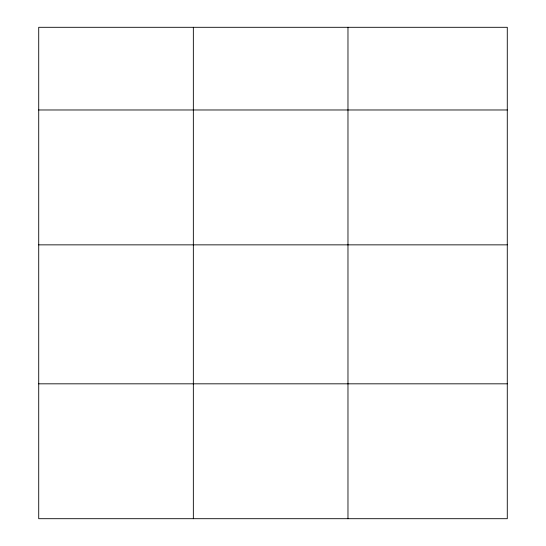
<?xml version="1.0" encoding="UTF-8"?>
<svg xmlns="http://www.w3.org/2000/svg" width="546" height="546" viewBox="0 0 546 546"><rect width="100%" height="100%" fill="white"/><g stroke="black" fill="none" stroke-linecap="round" stroke-linejoin="round"><path stroke-width="0.82" d="M507.282 244.854L507.282 27.3L38.718 27.3L38.718 518.7L507.282 518.7L507.282 244.854L38.718 244.854M38.718 109.978L507.282 109.978M38.718 383.824L507.282 383.824M347.973 27.3L347.973 518.7M193.345 27.3L193.345 518.7"/></g></svg>
